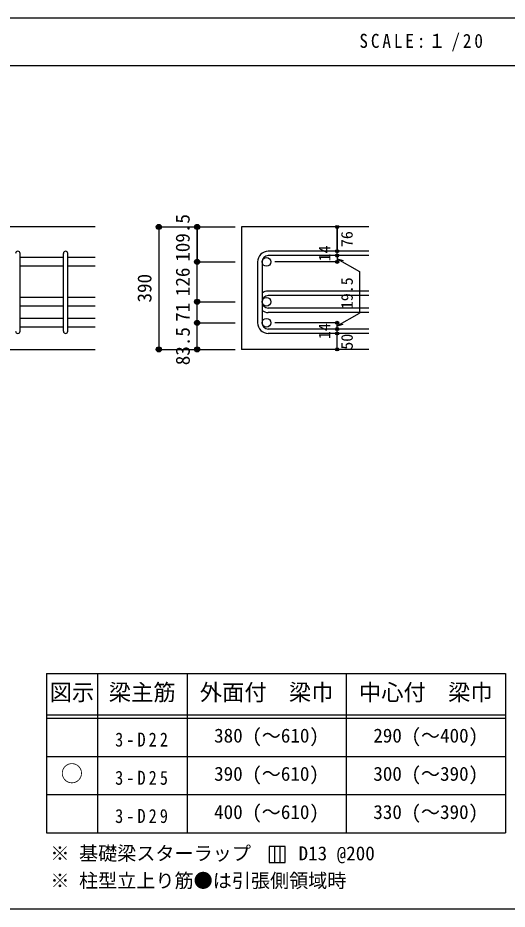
# Model space of a CAD drawing. Units: millimetres at full size, sheet at 1:20. Extents: x -3982 to 3969, y -2797 to 2801.
# Drawn here: x 875 to 2412, y 2 to 2801 of the extents above; entities that cross this region are included whole.
import ezdxf
from ezdxf.enums import TextEntityAlignment as Align

# ---------------------------------------------------------------- set-up
doc = ezdxf.new("R2010")
doc.units = ezdxf.units.MM
doc.header["$LTSCALE"] = 20
doc.header["$PDMODE"] = 32
doc.header["$PDSIZE"] = 10
for name, color, linetype in [('6-1_躯体線', 2, 'Continuous'), ('6-5_梁主筋', 7, 'Continuous'), ('6-6_S.T.P.', 7, 'Continuous'), ('6-7_文字', 7, 'Continuous'), ('6-D_寸法', 4, 'Continuous'), ('6-E_枠', 7, 'Continuous'), ('F-0_枠', 6, 'Continuous')]:
    doc.layers.add(name, color=color, linetype=linetype)
doc.styles.add('ＭＳ ゴシック', font='')
doc.styles.get('ＭＳ ゴシック').set_extended_font_data('MS Gothic')

msp = doc.modelspace()

# ---------------------------------------------------------------- linework, layer by layer
at = {"layer": '6-1_躯体線'}
for p, q in [((1118.29, 2144.12), (18.29, 2144.12)), ((1978.29, 2144.12), (1578.29, 2144.12)), ((1578.29, 2144.12), (1578.29, 1759.62)), ((1978.29, 1759.62), (1578.29, 1759.62))]:
    msp.add_line(p, q, dxfattribs=at)
msp.add_lwpolyline([(718.29, 1444.12), (718.29, 1759.62), (1118.29, 1759.62)], dxfattribs=at)
at = {"layer": '6-5_梁主筋'}
for p, q in [((1018.29, 2048.51), (882.29, 2048.51)), ((1118.29, 2048.51), (1032.29, 2048.51)), ((1018.29, 2020.51), (882.29, 2020.51)), ((1118.29, 2020.51), (1032.29, 2020.51)), ((1018.29, 1923.12), (882.29, 1923.12)), ((1118.29, 1923.12), (1032.29, 1923.12)), ((1018.29, 1895.12), (882.29, 1895.12)), ((1118.29, 1895.12), (1032.29, 1895.12)), ((1018.29, 1857.12), (882.29, 1857.12)), ((1118.29, 1857.12), (1032.29, 1857.12)), ((1018.29, 1829.12), (882.29, 1829.12)), ((1118.29, 1829.12), (1032.29, 1829.12))]:
    msp.add_line(p, q, dxfattribs=at)
at = {"layer": '6-5_梁主筋', "color": 3}
for centre in [(1656.29, 2034.51), (1656.29, 1909.12), (1656.29, 1843.12)]:
    msp.add_circle(centre, 14, dxfattribs=at)
at = {"layer": '6-6_S.T.P.'}
for p, q in [((882.29, 1816.62), (882.29, 2060.62)), ((1018.29, 1816.62), (1018.29, 2060.62)), ((1032.29, 1816.62), (1032.29, 2060.62)), ((1978.29, 2068.01), (1661.79, 2068.01)), ((1978.29, 2054.01), (1661.79, 2054.01)), ((1628.29, 2034.51), (1628.29, 1843.12)), ((1642.29, 2034.51), (1642.29, 1843.12)), ((1978.29, 1942.62), (1661.79, 1942.62)), ((1978.29, 1928.62), (1661.79, 1928.62)), ((1978.29, 1889.62), (1661.79, 1889.62)), ((1978.29, 1875.62), (1661.79, 1875.62)), ((1978.29, 1823.62), (1661.79, 1823.62)), ((1978.29, 1809.62), (1661.79, 1809.62))]:
    msp.add_line(p, q, dxfattribs=at)
for centre, radius, start, end in [((875.29, 2061.01), 7, 0, 180), ((1025.29, 2061.01), 7, 0, 180), ((1661.79, 2034.51), 33.5, 90, 180), ((1661.79, 2034.51), 19.5, 90, 180), ((1661.79, 1909.12), 33.5, 90, 125.59765), ((1661.79, 1909.12), 19.5, 90, 180), ((1661.79, 1909.12), 19.5, 180, 270), ((1661.79, 1909.12), 33.5, 234.40235, 270), ((1661.79, 1843.12), 33.5, 180, 270), ((1661.79, 1843.12), 19.5, 180, 270), ((875.29, 1816.62), 7, 180, 0), ((1025.29, 1816.62), 7, 180, 0)]:
    msp.add_arc(centre, radius, start, end, dxfattribs=at)
at = {"layer": '6-7_文字'}
for p, q in [((1681.79, 198.44), (1681.79, 148.44)), ((1698.45, 198.44), (1698.45, 148.44))]:
    msp.add_line(p, q, dxfattribs=at)
msp.add_lwpolyline([(1665.12, 148.44), (1715.12, 148.44), (1715.12, 198.44), (1665.12, 198.44)], close=True, dxfattribs=at)
at = {"layer": '6-D_寸法'}
for p, q in [((1318.29, 2144.12), (1438.29, 2144.12)), ((1318.29, 2144.12), (1438.29, 2144.12)), ((1318.29, 2144.12), (1438.29, 2144.12)), ((1318.29, 2144.12), (1318.29, 1759.62)), ((1318.29, 2144.12), (1318.29, 1759.62)), ((1438.29, 2144.12), (1558.29, 2144.12)), ((1438.29, 2034.51), (1438.29, 2144.12)), ((1438.29, 2144.12), (1438.29, 2034.51)), ((1878.29, 2068.01), (1878.29, 2144.12)), ((1878.29, 2144.12), (1878.29, 2068.01)), ((1878.29, 2054.01), (1878.29, 2068.01)), ((1878.29, 2054.01), (1878.29, 2034.51)), ((1878.29, 2044.26), (1948.35, 2003.81)), ((1878.29, 2044.26), (1897.61, 2039.09)), ((1438.29, 2034.51), (1558.29, 2034.51)), ((1878.29, 2034.51), (1682.2, 2034.51)), ((1948.35, 2003.81), (1948.35, 1873.82)), ((1438.29, 1909.12), (1558.29, 1909.12)), ((1438.29, 1759.62), (1438.29, 1909.12)), ((1878.29, 1833.37), (1948.35, 1873.82)), ((1438.29, 1843.12), (1558.29, 1843.12)), ((1438.29, 1843.12), (1558.29, 1843.12)), ((1878.29, 1843.12), (1682.2, 1843.12)), ((1878.29, 1823.62), (1878.29, 1843.12)), ((1878.29, 1833.37), (1897.61, 1838.55)), ((1878.29, 1809.62), (1878.29, 1823.62)), ((1878.29, 1759.62), (1878.29, 1809.62)), ((1318.29, 1759.62), (1438.29, 1759.62)), ((1438.29, 1759.62), (1558.29, 1759.62))]:
    msp.add_line(p, q, dxfattribs=at)
msp.add_lwpolyline([(1438.29, 1909.12), (1438.29, 2034.51), (1558.29, 2034.51)], dxfattribs=at)
for centre, radius in [((1318.29, 2144.12), 8), ((1318.29, 2144.12), 7.2), ((1318.29, 2144.12), 6.4), ((1318.29, 2144.12), 5.6), ((1318.29, 2144.12), 4.8), ((1318.29, 2144.12), 4), ((1318.29, 2144.12), 3.2), ((1318.29, 2144.12), 2.4), ((1318.29, 2144.12), 1.6), ((1318.29, 2144.12), 0.8), ((1438.29, 2144.12), 8), ((1438.29, 2144.12), 7.2), ((1438.29, 2144.12), 6.4), ((1438.29, 2144.12), 5.6), ((1438.29, 2144.12), 4.8), ((1438.29, 2144.12), 4), ((1438.29, 2144.12), 3.2), ((1438.29, 2144.12), 2.4), ((1438.29, 2144.12), 1.6), ((1438.29, 2144.12), 0.8), ((1878.29, 2144.12), 4), ((1878.29, 2144.12), 3.6), ((1878.29, 2144.12), 3.2), ((1878.29, 2144.12), 2.8), ((1878.29, 2144.12), 2.4), ((1878.29, 2144.12), 2), ((1878.29, 2144.12), 1.6), ((1878.29, 2144.12), 1.2), ((1878.29, 2144.12), 0.8), ((1878.29, 2144.12), 0.4), ((1878.29, 2068.01), 4), ((1878.29, 2068.01), 3.6), ((1878.29, 2068.01), 3.2), ((1878.29, 2054.01), 4), ((1878.29, 2054.01), 3.6), ((1878.29, 2054.01), 3.2), ((1878.29, 2068.01), 2.8), ((1878.29, 2054.01), 2.8), ((1878.29, 2068.01), 2.4), ((1878.29, 2054.01), 2.4), ((1878.29, 2068.01), 2), ((1878.29, 2054.01), 2), ((1878.29, 2068.01), 1.6), ((1878.29, 2054.01), 1.6), ((1878.29, 2068.01), 1.2), ((1878.29, 2054.01), 1.2), ((1878.29, 2068.01), 0.8), ((1878.29, 2054.01), 0.8), ((1878.29, 2068.01), 0.4), ((1878.29, 2054.01), 0.4), ((1438.29, 2034.51), 8), ((1438.29, 2034.51), 7.2), ((1438.29, 2034.51), 6.4), ((1438.29, 2034.51), 5.6), ((1438.29, 2034.51), 4.8), ((1438.29, 2034.51), 4), ((1438.29, 2034.51), 3.2), ((1438.29, 2034.51), 2.4), ((1438.29, 2034.51), 1.6), ((1438.29, 2034.51), 0.8), ((1878.29, 2034.51), 4), ((1878.29, 2034.51), 3.6), ((1878.29, 2034.51), 3.2), ((1878.29, 2034.51), 2.8), ((1878.29, 2034.51), 2.4), ((1878.29, 2034.51), 2), ((1878.29, 2034.51), 1.6), ((1878.29, 2034.51), 1.2), ((1878.29, 2034.51), 0.8), ((1878.29, 2034.51), 0.4), ((1438.29, 1909.12), 8), ((1438.29, 1909.12), 7.2), ((1438.29, 1909.12), 6.4), ((1438.29, 1909.12), 5.6), ((1438.29, 1909.12), 4.8), ((1438.29, 1909.12), 4), ((1438.29, 1909.12), 3.2), ((1438.29, 1909.12), 2.4), ((1438.29, 1909.12), 1.6), ((1438.29, 1909.12), 0.8), ((1438.29, 1843.12), 8), ((1438.29, 1843.12), 7.2), ((1438.29, 1843.12), 6.4), ((1438.29, 1843.12), 5.6), ((1438.29, 1843.12), 4.8), ((1438.29, 1843.12), 4), ((1438.29, 1843.12), 3.2), ((1438.29, 1843.12), 2.4), ((1438.29, 1843.12), 1.6), ((1438.29, 1843.12), 0.8), ((1878.29, 1843.12), 4), ((1878.29, 1823.62), 4), ((1878.29, 1843.12), 3.6), ((1878.29, 1823.62), 3.6), ((1878.29, 1843.12), 3.2), ((1878.29, 1823.62), 3.2), ((1878.29, 1843.12), 2.8), ((1878.29, 1823.62), 2.8), ((1878.29, 1843.12), 2.4), ((1878.29, 1823.62), 2.4), ((1878.29, 1843.12), 2), ((1878.29, 1823.62), 2), ((1878.29, 1843.12), 1.6), ((1878.29, 1823.62), 1.6), ((1878.29, 1843.12), 1.2), ((1878.29, 1823.62), 1.2), ((1878.29, 1843.12), 0.8), ((1878.29, 1823.62), 0.8), ((1878.29, 1843.12), 0.4), ((1878.29, 1823.62), 0.4), ((1878.29, 1809.62), 4), ((1878.29, 1809.62), 3.6), ((1878.29, 1809.62), 3.2), ((1878.29, 1809.62), 2.8), ((1878.29, 1809.62), 2.4), ((1878.29, 1809.62), 2), ((1878.29, 1809.62), 1.6), ((1878.29, 1809.62), 1.2), ((1878.29, 1809.62), 0.8), ((1878.29, 1809.62), 0.4), ((1318.29, 1759.62), 8), ((1318.29, 1759.62), 7.2), ((1318.29, 1759.62), 6.4), ((1318.29, 1759.62), 5.6), ((1318.29, 1759.62), 4.8), ((1318.29, 1759.62), 4), ((1438.29, 1759.62), 8), ((1438.29, 1759.62), 7.2), ((1438.29, 1759.62), 6.4), ((1438.29, 1759.62), 5.6), ((1438.29, 1759.62), 4.8), ((1438.29, 1759.62), 4), ((1878.29, 1759.62), 4), ((1318.29, 1759.62), 3.2), ((1318.29, 1759.62), 2.4), ((1318.29, 1759.62), 1.6), ((1318.29, 1759.62), 0.8), ((1438.29, 1759.62), 3.2), ((1438.29, 1759.62), 2.4), ((1438.29, 1759.62), 1.6), ((1438.29, 1759.62), 0.8), ((1878.29, 1759.62), 3.6), ((1878.29, 1759.62), 3.2), ((1878.29, 1759.62), 2.8), ((1878.29, 1759.62), 2.4), ((1878.29, 1759.62), 2), ((1878.29, 1759.62), 1.6), ((1878.29, 1759.62), 1.2), ((1878.29, 1759.62), 0.8), ((1878.29, 1759.62), 0.4)]:
    msp.add_circle(centre, radius, dxfattribs=at)
at = {"layer": '6-D_寸法', "color": 7}
for p in [(1318.29, 2144.12), (1438.29, 2144.12), (1878.29, 2144.12), (1878.29, 2068.01), (1878.29, 2054.01), (1438.29, 2034.51), (1878.29, 2034.51), (1438.29, 1909.12), (1438.29, 1843.12), (1878.29, 1843.12), (1878.29, 1843.12), (1878.29, 1823.62), (1878.29, 1809.62), (1318.29, 1759.62), (1438.29, 1759.62), (1878.29, 1759.62)]:
    msp.add_point(p, dxfattribs=at)
at = {"layer": '6-E_枠', "color": 3}
for p, q in [((965.14, 741.85), (965.14, 241.85)), ((965.14, 741.85), (2406.83, 741.85)), ((2406.83, 741.85), (2406.83, 241.85)), ((965.14, 241.85), (2406.83, 241.85))]:
    msp.add_line(p, q, dxfattribs=at)
at = {"layer": '6-E_枠'}
for p, q in [((1125.14, 741.85), (1125.14, 241.85)), ((1406.83, 741.85), (1406.83, 241.85)), ((1906.83, 741.85), (1906.83, 241.85)), ((965.14, 611.85), (2406.83, 611.85)), ((965.14, 601.85), (2406.83, 601.85)), ((965.14, 481.85), (2406.83, 481.85)), ((965.14, 361.85), (2406.83, 361.85))]:
    msp.add_line(p, q, dxfattribs=at)
at = {"layer": 'F-0_枠'}
msp.add_line((-3981.92, 2800.77), (3969.4, 2800.77), dxfattribs=at)
at = {"layer": 'F-0_枠', "color": 2}
for p, q in [((-3981.92, 2650.77), (2482.4, 2650.77)), ((2482.4, 1.97), (-3981.92, 1.97))]:
    msp.add_line(p, q, dxfattribs=at)

# ---------------------------------------------------------------- texts
at = {"layer": '6-7_文字', "color": 2, "style": 'ＭＳ ゴシック'}
for s, p in [('図示', (975.14, 641.85)), ('梁主筋', (1160.98, 641.85)), ('外面付\u3000梁巾', (1446.83, 641.85)), ('中心付\u3000梁巾', (1946.83, 641.85)), ('○', (1010.14, 386.85))]:
    msp.add_text(s, height=51.32, dxfattribs=at).set_placement(p, align=Align.BOTTOM_LEFT)
at = {"layer": '6-7_文字', "style": 'ＭＳ ゴシック'}
for s, p in [('380 (～610)', (1491.83, 511.85)), ('290 (～400)', (1991.83, 511.85)), ('390 (～610)', (1491.83, 391.85)), ('300 (～390)', (1991.83, 391.85)), ('400 (～610)', (1491.83, 271.85)), ('330 (～390)', (1991.83, 271.85)), ('※ 基礎梁スターラップ     D13 @200', (977.51, 142.13)), ('※ 柱型立上り筋●は引張側領域時', (977.51, 56.45))]:
    msp.add_text(s, height=43.99, dxfattribs=at).set_placement(p, align=Align.BOTTOM_LEFT)
at = {"layer": '6-7_文字', "color": 2, "insert": (1948.17, 2695.77), "char_height": 43.99, "attachment_point": 7, "style": 'ＭＳ ゴシック'}
msp.add_mtext('\\T1.34;\\W0.9;SCALE:１/20', dxfattribs=at)
at = {"layer": '6-7_文字', "char_height": 43.99, "attachment_point": 7, "style": 'ＭＳ ゴシック'}
for s, insert in [('\\T1.38;\\W0.85;3-D22', (1180.98, 511.85)), ('\\T1.38;\\W0.85;3-D25', (1180.98, 391.85)), ('\\T1.38;\\W0.85;3-D29', (1180.98, 271.85))]:
    msp.add_mtext(s, dxfattribs=dict(at, insert=insert))
at = {"layer": '6-D_寸法', "style": 'ＭＳ ゴシック'}
for s, height, p in [('109.5', 43.99, (1428.17, 2034.91)), ('76', 36.66, (1938.15, 2080.97)), ('14', 36.66, (1868.29, 2036.09)), ('390', 43.99, (1308.29, 1906.87)), ('126', 43.99, (1428.29, 1926.82)), ('19.5', 36.66, (1938.48, 1886.19)), ('71', 43.99, (1428.29, 1846.12)), ('83.5', 43.99, (1428.55, 1709.95)), ('14', 36.66, (1867.63, 1791.95)), ('50', 36.66, (1938.36, 1758.83))]:
    msp.add_text(s, height=height, rotation=90, dxfattribs=at).set_placement(p, align=Align.BOTTOM_LEFT)

doc.saveas('drawing.dxf')
